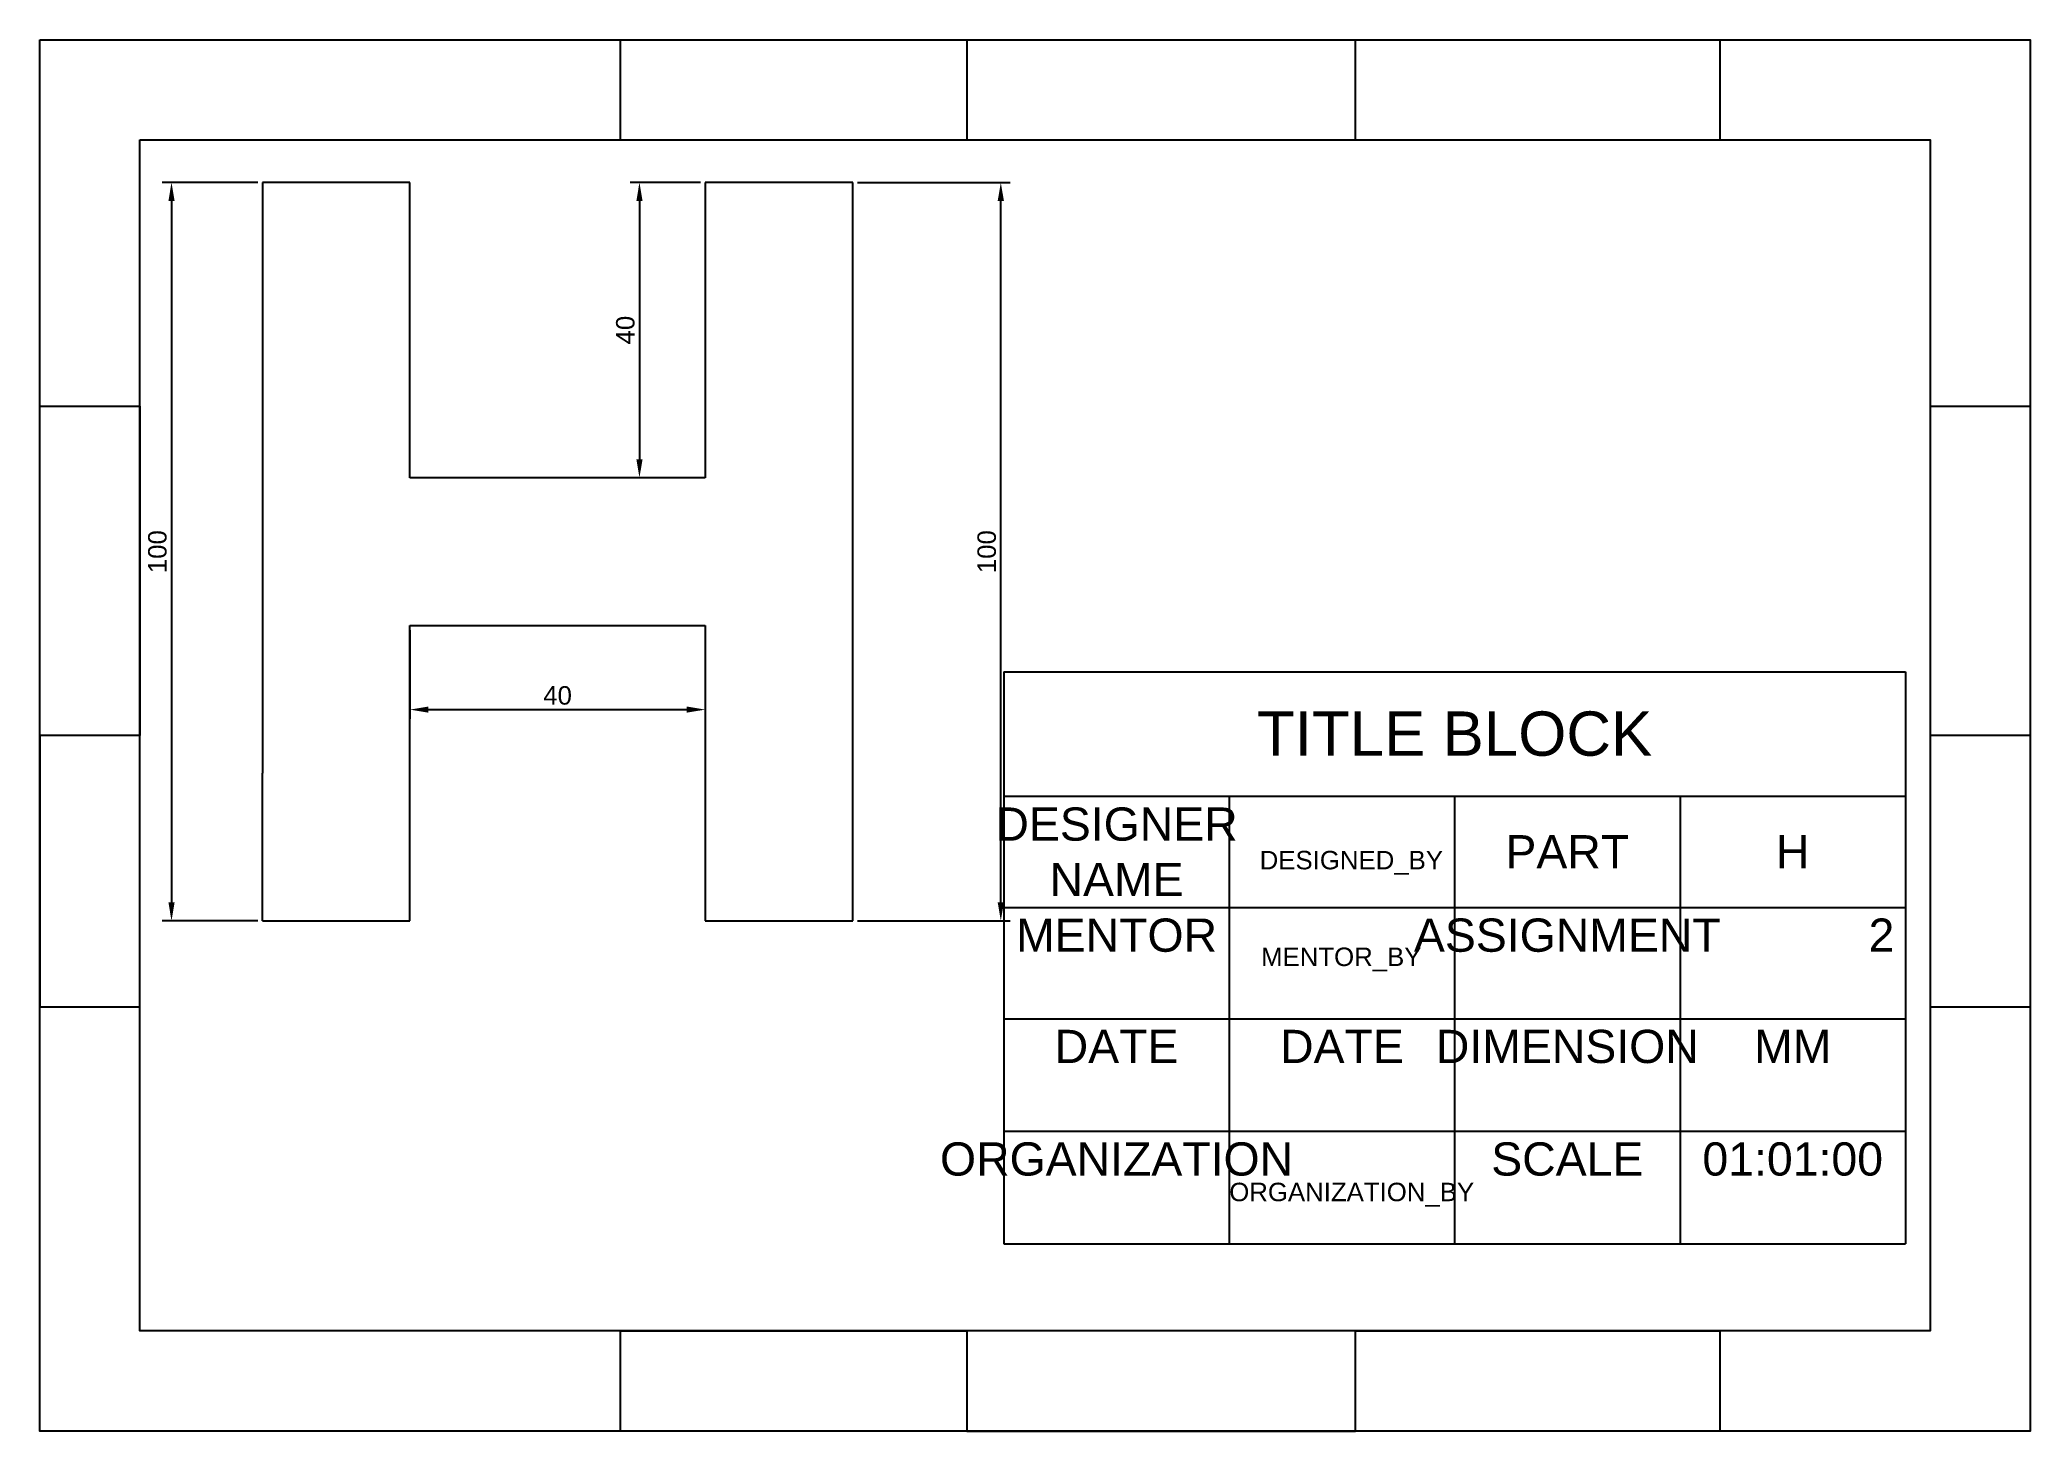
# Model space of a CAD drawing. Header units: millimetres. Extents: x -30 to 240, y -69 to 119.
import ezdxf

# ---------------------------------------------------------------- set-up
doc = ezdxf.new("R2010")
doc.units = ezdxf.units.MM
doc.styles.get("Standard").update_dxf_attribs({"font": 'arial.ttf'})
doc.dimstyles.new('ISO-25', dxfattribs={"dimtxt": 2.5, "dimasz": 2.5, "dimexe": 1.25, "dimexo": 0.625, "dimtad": 1, "dimtxsty": 'Standard', "dimcen": 2.5, "dimadec": 0, "dimazin": 0, "dimtfac": 1, "dimtmove": 0, "dimatfit": 3, "dimfxl": 1, "dimarcsym": 0})

# ---------------------------------------------------------------- blocks, each defined once
blk = doc.blocks.new('*D1')
at = {"color": 0, "lineweight": -2, "transparency": 16777216}
for p, q in [((-0.63, 100), (-13.56, 100)), ((-12.31, 97.5), (-12.31, 2.5)), ((-0.63, 0), (-13.56, 0))]:
    blk.add_line(p, q, dxfattribs=at)
at = {"color": 0, "transparency": 16777216}
for points in [[(-12.72, 97.5), (-11.89, 97.5), (-12.31, 100)], [(-12.72, 2.5), (-11.89, 2.5), (-12.31, 0)]]:
    blk.add_solid(points, dxfattribs=at)
at = {"layer": 'Defpoints', "color": 0, "transparency": 16777216}
for p in [(0, 100, 20), (0, 0), (-12.31, 0)]:
    blk.add_point(p, dxfattribs=at)
at = {"color": 0, "transparency": 16777216, "insert": (-14.21, 50), "char_height": 2.5, "attachment_point": 5, "rotation": 90}
blk.add_mtext('100', dxfattribs=at)
blk = doc.blocks.new('*D2')
at = {"color": 0, "lineweight": -2, "transparency": 16777216}
for p, q in [((59.38, 100), (49.84, 100)), ((51.09, 97.5), (51.09, 62.5)), ((59.38, 60), (49.84, 60))]:
    blk.add_line(p, q, dxfattribs=at)
at = {"color": 0, "transparency": 16777216}
for points in [[(50.68, 97.5), (51.51, 97.5), (51.09, 100)], [(50.68, 62.5), (51.51, 62.5), (51.09, 60)]]:
    blk.add_solid(points, dxfattribs=at)
at = {"layer": 'Defpoints', "color": 0, "transparency": 16777216}
for p in [(60, 100, 20), (51.09, 60), (60, 60, 20)]:
    blk.add_point(p, dxfattribs=at)
at = {"color": 0, "transparency": 16777216, "insert": (49.19, 80), "char_height": 2.5, "attachment_point": 5, "rotation": 90}
blk.add_mtext('40', dxfattribs=at)
blk = doc.blocks.new('*D3')
at = {"color": 0, "lineweight": -2, "transparency": 16777216}
for p, q in [((80.63, 100), (101.3, 100)), ((100.05, 2.5), (100.05, 97.5)), ((80.63, 0), (101.3, 0))]:
    blk.add_line(p, q, dxfattribs=at)
at = {"color": 0, "transparency": 16777216}
for points in [[(99.63, 97.5), (100.47, 97.5), (100.05, 100)], [(99.63, 2.5), (100.47, 2.5), (100.05, 0)]]:
    blk.add_solid(points, dxfattribs=at)
at = {"layer": 'Defpoints', "color": 0, "transparency": 16777216}
for p in [(80, 100, 20), (100.05, 100), (80, 0, 20)]:
    blk.add_point(p, dxfattribs=at)
at = {"color": 0, "transparency": 16777216, "insert": (98.15, 50), "char_height": 2.5, "attachment_point": 5, "rotation": 90}
blk.add_mtext('100', dxfattribs=at)
blk = doc.blocks.new('*D4')
at = {"color": 0, "lineweight": -2, "transparency": 16777216}
for p, q in [((20, 39.38), (20, 27.36)), ((60, 39.38), (60, 27.36)), ((22.5, 28.61), (57.5, 28.61))]:
    blk.add_line(p, q, dxfattribs=at)
at = {"color": 0, "transparency": 16777216}
for points in [[(22.5, 29.03), (22.5, 28.2), (20, 28.61)], [(57.5, 29.03), (57.5, 28.2), (60, 28.61)]]:
    blk.add_solid(points, dxfattribs=at)
at = {"layer": 'Defpoints', "color": 0, "transparency": 16777216}
for p in [(20, 40), (60, 40, 20), (60, 28.61)]:
    blk.add_point(p, dxfattribs=at)
at = {"color": 0, "transparency": 16777216, "insert": (40, 30.52), "char_height": 2.5, "attachment_point": 5}
blk.add_mtext('40', dxfattribs=at)
blk = doc.blocks.new('*T6')
at = {"color": 0, "linetype": 'ByBlock', "lineweight": -2, "transparency": 16777216}
for p, q in [((0, 0), (122.15, 0)), ((0, 0), (0, -77.46)), ((122.15, 0), (122.15, -77.46)), ((0, -16.84), (122.15, -16.84)), ((30.54, -16.84), (30.54, -77.46)), ((61.07, -16.84), (61.07, -77.46)), ((91.61, -16.84), (91.61, -77.46)), ((0, -31.92), (122.15, -31.92)), ((0, -46.99), (122.15, -46.99)), ((0, -62.23), (122.15, -62.23)), ((0, -77.46), (122.15, -77.46))]:
    blk.add_line(p, q, dxfattribs=at)
at = {"color": 0, "transparency": 16777216}
for s, insert, char_height, width, attachment_point in [('TITLE BLOCK', (61.07, -8.42), 6, 119.1491, 5), ('DESIGNER NAME', (15.27, -24.38), 4.5, 27.5373, 5), ('PART', (76.34, -24.38), 4.5, 27.5373, 5), ('H', (106.88, -24.38), 4.5, 27.5373, 5), ('MENTOR', (15.27, -33.42), 4.5, 27.5373, 2), ('ASSIGNMENT', (76.34, -33.42), 4.5, 27.5373, 2), ('2', (120.65, -33.42), 4.5, 27.5373, 3), ('DATE', (15.27, -48.49), 4.5, 27.5373, 2), ('DATE', (45.81, -48.49), 4.5, 27.5373, 2), ('DIMENSION', (76.34, -48.49), 4.5, 27.5373, 2), ('MM', (106.88, -48.49), 4.5, 27.5373, 2), ('ORGANIZATION', (15.27, -63.73), 4.5, 27.5373, 2), ('SCALE', (76.34, -63.73), 4.5, 27.5373, 2), ('01:01:00', (106.88, -63.73), 4.5, 27.5373, 2)]:
    blk.add_mtext(s, dxfattribs=dict(at, insert=insert, char_height=char_height, width=width, attachment_point=attachment_point))

msp = doc.modelspace()

# ---------------------------------------------------------------- linework, layer by layer
for p, q in [((48.525, 105.746), (48.525, 119.311)), ((48.525, 119.311), (95.458, 119.311)), ((95.458, 119.311), (95.458, 105.746)), ((148.089, 105.746), (148.089, 119.311)), ((148.089, 119.311), (197.465, 119.311)), ((197.465, 119.311), (197.465, 105.746)), ((2.947, 105.746), (48.525, 105.746)), ((95.458, 105.746), (148.089, 105.746)), ((20, 100, 20), (0, 100, 20)), ((0, 100, 20), (0, 20)), ((20, 60, 20), (20, 100, 20)), ((80, 100, 20), (60, 100, 20)), ((60, 100, 20), (60, 60, 20)), ((80, 0, 20), (80, 100, 20)), ((-30.15, 69.695), (-16.586, 69.695)), ((-16.586, 69.695), (-16.586, 25.106)), ((225.95, 69.695), (239.515, 69.695)), ((239.515, 69.695), (239.515, 25.106)), ((60, 60, 20), (20, 60, 20)), ((20, 0), (20, 40)), ((20, 40), (20, 40, 20)), ((20, 40, 20), (60, 40, 20)), ((60, 40, 20), (60, 0, 20)), ((-16.586, 25.106), (-30.15, 25.106)), ((-30.15, 25.106), (-30.15, -11.623)), ((239.515, 25.106), (225.95, 25.106)), ((225.95, 25.106), (225.95, -11.623)), ((0, 0), (0, 20)), ((0, 0), (0, 0)), ((0, 0), (20, 0)), ((60, 0, 20), (80, 0, 20)), ((-30.15, -11.623), (-16.586, -11.623)), ((225.95, -11.623), (239.515, -11.623)), ((48.525, -69.099), (48.525, -55.534)), ((48.525, -55.534), (95.458, -55.534)), ((95.458, -55.534), (95.458, -69.099)), ((148.089, -69.099), (148.089, -55.534)), ((148.089, -55.534), (197.465, -55.534)), ((197.465, -55.534), (197.465, -69.099)), ((95.458, -69.099), (148.089, -69.099))]:
    msp.add_line(p, q)
for points in [[(-30.15, 119.311), (239.515, 119.311), (239.515, -69.099), (-30.15, -69.099)], [(-16.586, 105.746), (225.95, 105.746), (225.95, -55.534), (-16.586, -55.534)]]:
    msp.add_lwpolyline(points, close=True)

# ---------------------------------------------------------------- block references
msp.add_blockref('*T6', (100.462, 33.741))

# ---------------------------------------------------------------- texts
for tag, p in [('DESIGNED_BY', (135.123, 6.983)), ('MENTOR_BY', (135.312, -6.112)), ('ORGANIZATION_BY', (130.999, -37.958))]:
    msp.add_attdef(tag, p, '', height=2.5)

# ---------------------------------------------------------------- dimensions: what is measured, and where the dimension line sits
for base, p1, p2, picture, middle in [((-12.308, 0), (0, 100, 20), (0, 0), '*D1', (-14.209, 50)), ((51.095, 60), (60, 100, 20), (60, 60, 20), '*D2', (49.193, 80)), ((100.051, 100), (80, 0, 20), (80, 100, 20), '*D3', (98.15, 50))]:
    dim = msp.add_linear_dim(base=base, p1=p1, p2=p2, angle=90, dimstyle='ISO-25')
    dim.commit()
    dim.dimension.update_dxf_attribs({"geometry": picture, "text_midpoint": middle})
dim = msp.add_linear_dim(base=(60, 28.614), p1=(20, 40), p2=(60, 40, 20), dimstyle='ISO-25')
dim.commit()
dim.dimension.update_dxf_attribs({"geometry": '*D4', "text_midpoint": (40, 30.515)})

doc.saveas('drawing.dxf')
